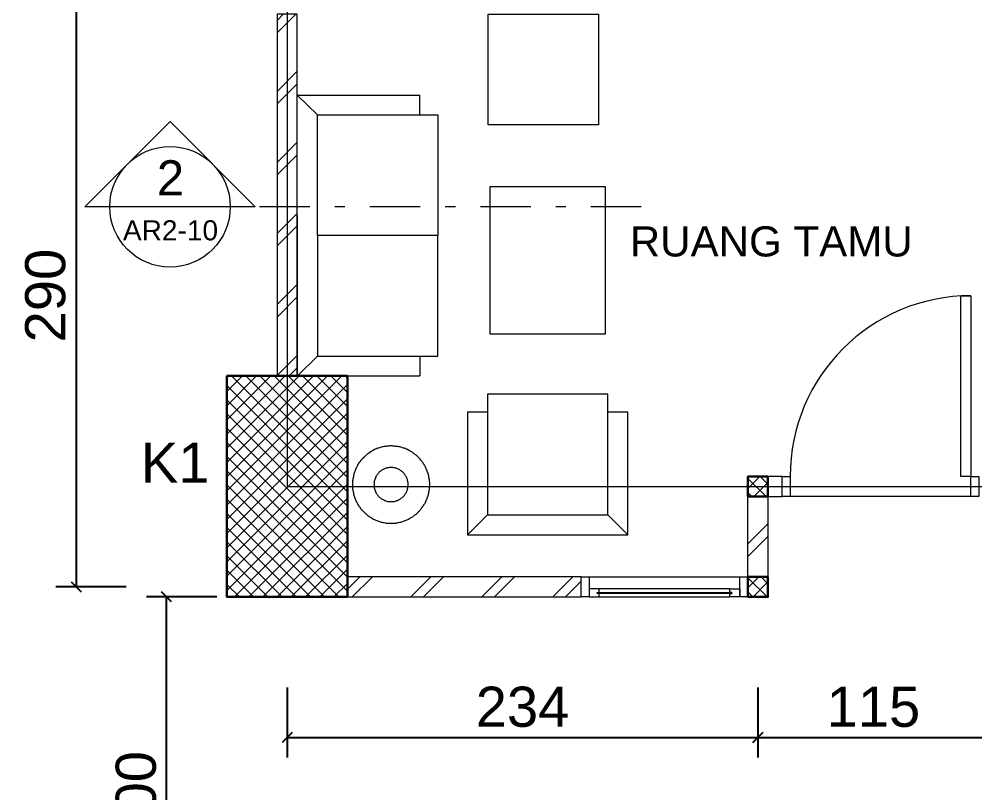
# Model space of a CAD drawing. Header units: millimetres. Extents: x -10 to 1564, y -8 to 383.
# Drawn here: x -9.48 to 0.03, y 57.4 to 65.1 of the extents above; entities that cross this region are included whole.
import ezdxf
from ezdxf.enums import TextEntityAlignment as Align

# ---------------------------------------------------------------- set-up
doc = ezdxf.new("R2010")
doc.units = ezdxf.units.MM
doc.header["$MEASUREMENT"] = 0
doc.linetypes.add('DASHDOT', pattern=[1, 0.5, -0.25, 0, -0.25])
doc.layers.get('0').update_dxf_attribs({"lineweight": 5})
for name, color, linetype, lineweight in [('ars', 11, 'Continuous', 0), ('ars @ 1', 11, 'Continuous', 0), ('FUR', 141, 'Continuous', 15), ('KOL', 1, 'Continuous', 30), ('KOLOM', 4, 'Continuous', 9), ('KUSEN', 6, 'Continuous', 15), ('LAN', 7, 'Continuous', 9), ('not', 7, 'Continuous', 20), ('tem', 5, 'Continuous', 20), ('U', 6, 'Continuous', 20)]:
    doc.layers.add(name, color=color, linetype=linetype, lineweight=lineweight)
doc.layers.add('AS', color=1, linetype='Continuous', lineweight=5, plot=False)
doc.styles.add('S', font='SIMPLEX', dxfattribs={"width": 1.1})
doc.styles.get("Standard").update_dxf_attribs({"font": 'arial.ttf'})
doc.dimstyles.new('SK-50', dxfattribs={"dimscale": 0, "dimtxt": 0.4, "dimasz": 0.1, "dimexe": 0.2, "dimexo": 0, "dimgap": 0.1, "dimtad": 1, "dimdec": 0, "dimlfac": 50, "dimzin": 0, "dimdsep": 46, "dimtxsty": 'Standard', "dimblk": 'OBLIQUE', "dimcen": 0.09, "dimclrd": 256, "dimclre": 256, "dimclrt": 256, "dimadec": 0, "dimazin": 0, "dimtfac": 1, "dimtdec": 0, "dimtofl": 0, "dimtmove": 0, "dimatfit": 3, "dimldrblk": 'OBLIQUE', "dimfxl": 0, "dimtolj": 1, "dimtzin": 0, "dimarcsym": 0})
pattern_1 = [(45, (0.07503, 59.34886), (-0.353553, 0.353553), []), (45, (0.20003, 59.34886), (-0.353553, 0.353553), [])]

# ---------------------------------------------------------------- blocks, each defined once
blk = doc.blocks.new('_Oblique')
at = {"color": 0, "linetype": 'ByBlock', "lineweight": -2}
blk.add_line((-0.5, -0.5), (0.5, 0.5), dxfattribs=at)
blk = doc.blocks.new('*D184')
at = {"layer": 'Defpoints', "color": 0}
for p in [(-2.1253, 58.4489), (0.1749, 58.4489), (0.1749, 57.9489)]:
    blk.add_point(p, dxfattribs=at)
at = {"layer": 'U', "lineweight": -2}
for p, q in [((-2.1253, 58.4489), (-2.1253, 57.7489)), ((0.1749, 58.4489), (0.1749, 57.7489)), ((-2.1253, 57.9489), (0.1749, 57.9489))]:
    blk.add_line(p, q, dxfattribs=at)
at = {"layer": 'U', "lineweight": -2, "xscale": 0.1, "yscale": 0.1, "zscale": 0.1, "rotation": 180}
blk.add_blockref('_Oblique', (-2.1253, 57.9489), dxfattribs=at)
at = {"layer": 'U', "lineweight": -2, "xscale": 0.1, "yscale": 0.1, "zscale": 0.1}
blk.add_blockref('_Oblique', (0.1749, 57.9489), dxfattribs=at)
at = {"layer": 'U', "insert": (-0.9752, 58.2531), "char_height": 0.4, "attachment_point": 5}
blk.add_mtext('\\A1;115', dxfattribs=at)
blk = doc.blocks.new('*D185')
at = {"layer": 'Defpoints', "color": 0}
for p in [(-6.813, 58.4489), (-2.1251, 58.4489), (-2.1251, 57.9489)]:
    blk.add_point(p, dxfattribs=at)
at = {"layer": 'U', "lineweight": -2}
for p, q in [((-6.813, 58.4489), (-6.813, 57.7489)), ((-2.1251, 58.4489), (-2.1251, 57.7489)), ((-6.813, 57.9489), (-2.1251, 57.9489))]:
    blk.add_line(p, q, dxfattribs=at)
at = {"layer": 'U', "lineweight": -2, "xscale": 0.1, "yscale": 0.1, "zscale": 0.1, "rotation": 180}
blk.add_blockref('_Oblique', (-6.813, 57.9489), dxfattribs=at)
at = {"layer": 'U', "lineweight": -2, "xscale": 0.1, "yscale": 0.1, "zscale": 0.1}
blk.add_blockref('_Oblique', (-2.1251, 57.9489), dxfattribs=at)
at = {"layer": 'U', "insert": (-4.469, 58.2532), "char_height": 0.4, "attachment_point": 5}
blk.add_mtext('\\A1;234', dxfattribs=at)
blk = doc.blocks.new('P-90')
at = {"layer": 'KUSEN'}
blk.add_lwpolyline([(374.6908, -21.5979), (374.7408, -21.5979), (374.7408, -22.4979), (374.6908, -22.4979)], close=True, dxfattribs=at)
at = {"layer": 'KUSEN', "lineweight": 9}
for points in [[(373.8008, -22.4979), (373.8408, -22.4979), (373.8408, -22.5979), (373.8008, -22.5979)], [(374.7408, -22.4979), (374.7808, -22.4979), (374.7808, -22.5979), (374.7408, -22.5979)]]:
    blk.add_lwpolyline(points, close=True, dxfattribs=at)
at = {"layer": 'KUSEN'}
blk.add_arc((374.7408, -22.4979), 0.9, 90, 180, dxfattribs=at)
blk = doc.blocks.new('K 10.10')
at = {"layer": 'ars'}
h = blk.add_hatch(dxfattribs=at)
h.set_pattern_fill('_USER', color=256, scale=0.05, angle=45, double=1, pattern_type=0)
h.set_pattern_definition([(45, (1560.78834, 1375.80689), (-0.03535534, 0.03535534), []), (135, (1560.78834, 1375.80689), (-0.03535534, -0.03535534), [])])
h.paths.add_polyline_path([(1560.5383, 1380.4069), (1560.6383, 1380.4069), (1560.6383, 1380.5069), (1560.5383, 1380.5069)])
at = {"layer": 'KOL'}
blk.add_lwpolyline([(1560.5383, 1380.4069), (1560.6383, 1380.4069), (1560.6383, 1380.5069), (1560.5383, 1380.5069)], close=True, dxfattribs=at)
blk = doc.blocks.new('*D192')
at = {"layer": 'Defpoints', "color": 0}
for p in [(-8.4149, 65.2489), (-8.9149, 59.4489), (-8.4149, 59.4489)]:
    blk.add_point(p, dxfattribs=at)
at = {"layer": 'U', "lineweight": -2}
for p, q in [((-8.4149, 65.2489), (-9.1149, 65.2489)), ((-8.9149, 65.2489), (-8.9149, 59.4489)), ((-8.4149, 59.4489), (-9.1149, 59.4489))]:
    blk.add_line(p, q, dxfattribs=at)
at = {"layer": 'U', "lineweight": -2, "xscale": 0.1, "yscale": 0.1, "zscale": 0.1}
for p, rotation in [((-8.9149, 65.2489), 90), ((-8.9149, 59.4489), 270)]:
    blk.add_blockref('_Oblique', p, dxfattribs=dict(at, rotation=rotation))
at = {"layer": 'U', "insert": (-9.2192, 62.3489), "char_height": 0.4, "attachment_point": 5, "rotation": 90}
blk.add_mtext('\\A1;290', dxfattribs=at)
blk = doc.blocks.new('Npa')
for p, q in [((-0.8485, 0), (0, 0.8485)), ((0.8485, 0), (0, 0.8485)), ((0.8485, 0), (-0.8485, 0))]:
    blk.add_line(p, q)
blk.add_circle((0, 0), 0.6)
at = {"color": 5, "style": 'S', "width": 0.75, "flags": 4}
blk.add_attdef('NO', text='', height=0.3, dxfattribs=at).set_placement((0.0048, 0.1129), align=Align.CENTER)
at = {"style": 'S', "width": 0.75, "flags": 4}
blk.add_attdef('NOLBR', text='', height=0.2, dxfattribs=at).set_placement((0.0048, -0.3342), align=Align.CENTER)
blk = doc.blocks.new('k1')
at = {"layer": 'ars'}
h = blk.add_hatch(dxfattribs=at)
h.set_pattern_fill('_USER', color=256, scale=0.05, angle=45, double=1, pattern_type=0)
h.set_pattern_definition([(45, (-0.05, -5.15), (-0.03535534, 0.03535534), []), (135, (-0.05, -5.15), (-0.03535534, -0.03535534), [])])
h.paths.add_polyline_path([(-0.3, -0.55), (0.3, -0.55), (0.3, 0.55), (-0.3, 0.55)])
at = {"layer": 'KOL'}
blk.add_lwpolyline([(-0.3, -0.55), (0.3, -0.55), (0.3, 0.55), (-0.3, 0.55)], close=True, dxfattribs=at)
blk = doc.blocks.new('*D205')
at = {"layer": 'Defpoints', "color": 0}
for p in [(-8.013, 59.3489), (-7.513, 59.3489), (-7.513, 55.3489)]:
    blk.add_point(p, dxfattribs=at)
at = {"layer": 'U', "lineweight": -2}
for p, q in [((-7.513, 59.3489), (-8.213, 59.3489)), ((-8.013, 55.3489), (-8.013, 59.3489)), ((-7.513, 55.3489), (-8.213, 55.3489))]:
    blk.add_line(p, q, dxfattribs=at)
at = {"layer": 'U', "lineweight": -2, "xscale": 0.1, "yscale": 0.1, "zscale": 0.1}
for p, rotation in [((-8.013, 59.3489), 90), ((-8.013, 55.3489), 270)]:
    blk.add_blockref('_Oblique', p, dxfattribs=dict(at, rotation=rotation))
at = {"layer": 'U', "insert": (-8.3172, 57.3489), "char_height": 0.4, "attachment_point": 5, "rotation": 90}
blk.add_mtext('\\A1;200', dxfattribs=at)
blk = doc.blocks.new('T. J2')
for p, q in [((0.2877, 0.1), (0.2877, 0.0825)), ((0.2877, 0.0775), (0.2877, 0.06))]:
    blk.add_line(p, q)
at = {"layer": 'KUSEN'}
blk.add_line((-0.4123, 0), (0.3377, 0), dxfattribs=at)
for points in [[(-0.4523, 0), (-0.4123, 0), (-0.4123, 0.1), (-0.4523, 0.1)], [(0.3377, 0), (0.3777, 0), (0.3777, 0.1), (0.3377, 0.1)], [(0.3377, 0), (0.3777, 0), (0.3777, 0.1), (0.3377, 0.1)]]:
    blk.add_lwpolyline(points, close=True, dxfattribs=at)
for points in [[(-0.3623, 0.0775), (-0.3623, 0.06), (-0.4123, 0.06), (-0.4123, 0.1), (-0.3623, 0.1), (-0.3623, 0.0825), (-0.3723, 0.0825), (-0.3723, 0.0775), (-0.3623, 0.0775)], [(-0.3623, 0.1), (0.2877, 0.1)], [(0.2877, 0.0775), (0.2877, 0.06), (0.3377, 0.06), (0.3377, 0.1), (0.2877, 0.1), (0.2877, 0.0825), (0.2977, 0.0825), (0.2977, 0.0775), (0.2877, 0.0775)], [(0.2877, 0.06), (-0.3623, 0.06)]]:
    blk.add_lwpolyline(points, dxfattribs=at)
at = {"layer": 'KUSEN', "color": 141}
blk.add_lwpolyline([(-0.3723, 0.0775), (0.2977, 0.0775), (0.2977, 0.0825), (-0.3723, 0.0825)], close=True, dxfattribs=at)

msp = doc.modelspace()

# ---------------------------------------------------------------- hatches: boundary and pattern name
at = {"layer": 'ars'}
h = msp.add_hatch(dxfattribs=at)
h.set_pattern_fill('TEMBOK', color=256, scale=0.5, style=0, double=1)
h.set_pattern_definition(pattern_1)
h.paths.add_polyline_path([(-2.2253, 59.5489), (-2.2255, 60.3479), (-2.0255, 60.3479), (-2.0253, 59.5489)])
h = msp.add_hatch(dxfattribs=at)
h.set_pattern_fill('TEMBOK', color=256, scale=0.5, style=0, double=1)
h.set_pattern_definition(pattern_1)
h.paths.add_polyline_path([(-6.213, 59.3489), (-3.8853, 59.3489), (-3.8853, 59.5489), (-6.213, 59.5489)])
at = {"layer": 'ars @ 1'}
h = msp.add_hatch(dxfattribs=at)
h.set_pattern_fill('TEMBOK', color=256, scale=0.5, style=0, double=1)
h.set_pattern_definition([(45, (0.07565, 59.34886), (-0.353553, 0.353553), []), (45, (0.20065, 59.34886), (-0.353553, 0.353553), [])])
h.paths.add_polyline_path([(-6.7123, 61.5489), (-6.9123, 61.5489), (-6.9123, 65.1489), (-6.7123, 65.1489)])

# ---------------------------------------------------------------- linework, layer by layer
at = {"layer": 'AS'}
for p, q in [((-6.813, 70.4498), (-6.813, 60.4498)), ((-6.813, 60.4498), (5.587, 60.4498))]:
    msp.add_line(p, q, dxfattribs=at)
at = {"layer": 'FUR', "linetype": 'Continuous'}
for points in [[(-3.713, 65.1489), (-3.713, 64.0496), (-4.8122, 64.0496), (-4.8122, 65.1489), (-3.713, 65.1489)], [(-6.713, 62.7474), (-6.713, 64.3455), (-5.4902, 64.3455)], [(-6.512, 64.1469), (-6.713, 64.3455)], [(-5.4902, 64.1469), (-5.4902, 64.3455)], [(-5.311, 64.1469), (-5.311, 62.946), (-6.512, 62.946), (-6.512, 64.1469), (-5.311, 64.1469)], [(-3.6476, 61.9663), (-4.7904, 61.9663), (-4.7904, 63.436), (-3.6476, 63.436), (-3.6476, 61.9663)], [(-6.713, 63.1469), (-6.713, 61.5489), (-5.4902, 61.5489)], [(-5.311, 61.7474), (-5.311, 62.946), (-6.512, 62.946), (-6.512, 61.7474), (-5.311, 61.7474)], [(-6.512, 61.745), (-6.713, 61.5464)], [(-5.4902, 61.7474), (-5.4902, 61.5489)], [(-3.621, 61.3682), (-4.8195, 61.3682), (-4.8195, 60.1673), (-3.621, 60.1673), (-3.621, 61.3682)], [(-5.018, 61.1915), (-5.018, 59.9687), (-3.42, 59.9687), (-3.42, 61.1915)], [(-5.018, 61.1915), (-4.8195, 61.1915)], [(-3.621, 61.1915), (-3.42, 61.1915)], [(-5.7783, 60.0825), (-5.7687, 60.0825), (-5.759, 60.0825), (-5.7493, 60.0849), (-5.7396, 60.0849), (-5.7299, 60.0849), (-5.7202, 60.0874), (-5.7105, 60.0898), (-5.7009, 60.0898), (-5.6912, 60.0922), (-5.6815, 60.0946), (-5.6718, 60.097), (-5.6645, 60.0995), (-5.6549, 60.1019), (-5.6452, 60.1067), (-5.6379, 60.1091), (-5.6282, 60.114), (-5.621, 60.1164), (-5.6113, 60.1213), (-5.604, 60.1237), (-5.5943, 60.1285), (-5.5871, 60.1334), (-5.5798, 60.1382), (-5.5701, 60.143), (-5.5628, 60.1479), (-5.5556, 60.1527), (-5.5483, 60.16), (-5.5411, 60.1648), (-5.5338, 60.1697), (-5.5265, 60.1769), (-5.5193, 60.1818), (-5.512, 60.1891), (-5.5072, 60.1963), (-5.4999, 60.2012), (-5.4926, 60.2084), (-5.4878, 60.2157), (-5.4805, 60.223), (-5.4757, 60.2302), (-5.4708, 60.2375), (-5.4636, 60.2447), (-5.4587, 60.252), (-5.4539, 60.2593), (-5.449, 60.269), (-5.4442, 60.2762), (-5.4394, 60.2835), (-5.4369, 60.2932), (-5.4321, 60.3004), (-5.4272, 60.3101), (-5.4248, 60.3174), (-5.42, 60.3271), (-5.4176, 60.3343), (-5.4151, 60.344), (-5.4103, 60.3537), (-5.4079, 60.361), (-5.4055, 60.3707), (-5.403, 60.3803), (-5.4006, 60.39), (-5.4006, 60.3997), (-5.3982, 60.4094), (-5.3958, 60.4191), (-5.3958, 60.4288), (-5.3958, 60.4384), (-5.3934, 60.4481), (-5.3934, 60.4578), (-5.3934, 60.4675), (-5.3934, 60.4772), (-5.3934, 60.4869), (-5.3958, 60.4966), (-5.3958, 60.5062), (-5.3958, 60.5159), (-5.3982, 60.5256), (-5.4006, 60.5353), (-5.4006, 60.545), (-5.403, 60.5547), (-5.4055, 60.5644), (-5.4079, 60.5716), (-5.4103, 60.5813), (-5.4151, 60.591), (-5.4176, 60.5983), (-5.42, 60.6079), (-5.4248, 60.6176), (-5.4272, 60.6249), (-5.4321, 60.6346), (-5.4369, 60.6418), (-5.4394, 60.6515), (-5.4442, 60.6588), (-5.449, 60.666), (-5.4539, 60.6733), (-5.4587, 60.683), (-5.4636, 60.6903), (-5.4708, 60.6975), (-5.4757, 60.7048), (-5.4805, 60.7121), (-5.4878, 60.7193), (-5.4926, 60.7266), (-5.4999, 60.7314), (-5.5072, 60.7387), (-5.512, 60.746), (-5.5193, 60.7508), (-5.5265, 60.7581), (-5.5338, 60.7629), (-5.5411, 60.7702), (-5.5483, 60.775), (-5.5556, 60.7799), (-5.5628, 60.7847), (-5.5701, 60.792), (-5.5798, 60.7968), (-5.5871, 60.8016), (-5.5943, 60.8041), (-5.604, 60.8089), (-5.6113, 60.8137), (-5.621, 60.8186), (-5.6282, 60.821), (-5.6379, 60.8259), (-5.6452, 60.8283), (-5.6549, 60.8307), (-5.6645, 60.8331), (-5.6718, 60.838), (-5.6815, 60.8404), (-5.6912, 60.8428), (-5.7009, 60.8428), (-5.7105, 60.8452), (-5.7202, 60.8476), (-5.7299, 60.8476), (-5.7396, 60.8501), (-5.7493, 60.8501), (-5.759, 60.8501), (-5.7687, 60.8525), (-5.7783, 60.8525), (-5.788, 60.8525), (-5.7977, 60.8501), (-5.8074, 60.8501), (-5.8171, 60.8501), (-5.8268, 60.8476), (-5.8365, 60.8476), (-5.8461, 60.8452), (-5.8558, 60.8428), (-5.8655, 60.8428), (-5.8752, 60.8404), (-5.8825, 60.838), (-5.8921, 60.8331), (-5.9018, 60.8307), (-5.9115, 60.8283), (-5.9188, 60.8259), (-5.9285, 60.821), (-5.9357, 60.8186), (-5.9454, 60.8137), (-5.9527, 60.8089), (-5.9624, 60.8041), (-5.9696, 60.8016), (-5.9769, 60.7968), (-5.9866, 60.792), (-5.9938, 60.7847), (-6.0011, 60.7799), (-6.0084, 60.775), (-6.0156, 60.7702), (-6.0229, 60.7629), (-6.0302, 60.7581), (-6.0374, 60.7508), (-6.0423, 60.746), (-6.0495, 60.7387), (-6.0568, 60.7314), (-6.0616, 60.7266), (-6.0689, 60.7193), (-6.0737, 60.7121), (-6.081, 60.7048), (-6.0858, 60.6975), (-6.0907, 60.6903), (-6.098, 60.683), (-6.1028, 60.6733), (-6.1076, 60.666), (-6.1125, 60.6588), (-6.1173, 60.6515), (-6.1197, 60.6418), (-6.1246, 60.6346), (-6.1294, 60.6249), (-6.1318, 60.6176), (-6.1367, 60.6079), (-6.1391, 60.5983), (-6.1415, 60.591), (-6.1464, 60.5813), (-6.1488, 60.5716), (-6.1512, 60.5644), (-6.1536, 60.5547), (-6.1536, 60.545), (-6.1561, 60.5353), (-6.1585, 60.5256), (-6.1585, 60.5159), (-6.1609, 60.5062), (-6.1609, 60.4966), (-6.1633, 60.4869), (-6.1633, 60.4772), (-6.1633, 60.4675), (-6.1633, 60.4578), (-6.1633, 60.4481), (-6.1609, 60.4384), (-6.1609, 60.4288), (-6.1585, 60.4191), (-6.1585, 60.4094), (-6.1561, 60.3997), (-6.1536, 60.39), (-6.1536, 60.3803), (-6.1512, 60.3707), (-6.1488, 60.361), (-6.1464, 60.3537), (-6.1415, 60.344), (-6.1391, 60.3343), (-6.1367, 60.3271), (-6.1318, 60.3174), (-6.1294, 60.3101), (-6.1246, 60.3004), (-6.1197, 60.2932), (-6.1173, 60.2835), (-6.1125, 60.2762), (-6.1076, 60.269), (-6.1028, 60.2593), (-6.098, 60.252), (-6.0907, 60.2447), (-6.0858, 60.2375), (-6.081, 60.2302), (-6.0737, 60.223), (-6.0689, 60.2157), (-6.0616, 60.2084), (-6.0568, 60.2012), (-6.0495, 60.1963), (-6.0423, 60.1891), (-6.0374, 60.1818), (-6.0302, 60.1769), (-6.0229, 60.1697), (-6.0156, 60.1648), (-6.0084, 60.16), (-6.0011, 60.1527), (-5.9938, 60.1479), (-5.9866, 60.143), (-5.9769, 60.1382), (-5.9696, 60.1334), (-5.9624, 60.1285), (-5.9527, 60.1237), (-5.9454, 60.1213), (-5.9357, 60.1164), (-5.9285, 60.114), (-5.9188, 60.1091), (-5.9115, 60.1067), (-5.9018, 60.1019), (-5.8921, 60.0995), (-5.8825, 60.097), (-5.8752, 60.0946), (-5.8655, 60.0922), (-5.8558, 60.0898), (-5.8461, 60.0898), (-5.8365, 60.0874), (-5.8268, 60.0849), (-5.8171, 60.0849), (-5.8074, 60.0849), (-5.7977, 60.0825), (-5.788, 60.0825), (-5.7783, 60.0825)], [(-5.7783, 60.298), (-5.7687, 60.298), (-5.7614, 60.298), (-5.7517, 60.298), (-5.7444, 60.3004), (-5.7348, 60.3029), (-5.7275, 60.3053), (-5.7202, 60.3077), (-5.713, 60.3101), (-5.7057, 60.315), (-5.696, 60.3174), (-5.6912, 60.3222), (-5.6839, 60.3271), (-5.6766, 60.3319), (-5.6694, 60.3368), (-5.6645, 60.3416), (-5.6573, 60.3464), (-5.6524, 60.3537), (-5.6476, 60.3585), (-5.6427, 60.3658), (-5.6379, 60.3731), (-5.6331, 60.3779), (-5.6282, 60.3852), (-5.6258, 60.3924), (-5.621, 60.4021), (-5.6185, 60.4094), (-5.6161, 60.4167), (-5.6137, 60.4239), (-5.6113, 60.4336), (-5.6113, 60.4409), (-5.6088, 60.4506), (-5.6088, 60.4578), (-5.6088, 60.4675), (-5.6088, 60.4748), (-5.6088, 60.4845), (-5.6113, 60.4941), (-5.6113, 60.5014), (-5.6137, 60.5087), (-5.6161, 60.5183), (-5.6185, 60.5256), (-5.621, 60.5329), (-5.6258, 60.5401), (-5.6282, 60.5474), (-5.6331, 60.5547), (-5.6379, 60.5619), (-5.6427, 60.5692), (-5.6476, 60.574), (-5.6524, 60.5813), (-5.6573, 60.5861), (-5.6645, 60.5934), (-5.6694, 60.5983), (-5.6766, 60.6031), (-5.6839, 60.6079), (-5.6912, 60.6128), (-5.696, 60.6176), (-5.7057, 60.62), (-5.713, 60.6249), (-5.7202, 60.6273), (-5.7275, 60.6297), (-5.7348, 60.6322), (-5.7444, 60.6346), (-5.7517, 60.6346), (-5.7614, 60.637), (-5.7687, 60.637), (-5.7783, 60.637), (-5.788, 60.637), (-5.7953, 60.637), (-5.805, 60.6346), (-5.8122, 60.6346), (-5.8219, 60.6322), (-5.8292, 60.6297), (-5.8365, 60.6273), (-5.8437, 60.6249), (-5.851, 60.62), (-5.8582, 60.6176), (-5.8655, 60.6128), (-5.8728, 60.6079), (-5.88, 60.6031), (-5.8873, 60.5983), (-5.8921, 60.5934), (-5.8994, 60.5861), (-5.9042, 60.5813), (-5.9091, 60.574), (-5.9139, 60.5692), (-5.9188, 60.5619), (-5.9236, 60.5547), (-5.9285, 60.5474), (-5.9309, 60.5401), (-5.9357, 60.5329), (-5.9381, 60.5256), (-5.9406, 60.5183), (-5.943, 60.5087), (-5.9454, 60.5014), (-5.9454, 60.4941), (-5.9478, 60.4845), (-5.9478, 60.4748), (-5.9478, 60.4675), (-5.9478, 60.4578), (-5.9478, 60.4506), (-5.9454, 60.4409), (-5.9454, 60.4336), (-5.943, 60.4239), (-5.9406, 60.4167), (-5.9381, 60.4094), (-5.9357, 60.4021), (-5.9309, 60.3924), (-5.9285, 60.3852), (-5.9236, 60.3779), (-5.9188, 60.3731), (-5.9139, 60.3658), (-5.9091, 60.3585), (-5.9042, 60.3537), (-5.8994, 60.3464), (-5.8921, 60.3416), (-5.8873, 60.3368), (-5.88, 60.3319), (-5.8728, 60.3271), (-5.8655, 60.3222), (-5.8582, 60.3174), (-5.851, 60.315), (-5.8437, 60.3101), (-5.8365, 60.3077), (-5.8292, 60.3053), (-5.8219, 60.3029), (-5.8122, 60.3004), (-5.805, 60.298), (-5.7953, 60.298), (-5.788, 60.298), (-5.7783, 60.298)], [(-4.8195, 60.1673), (-5.018, 59.9687)], [(-3.621, 60.1673), (-3.42, 59.9687)]]:
    msp.add_lwpolyline(points, dxfattribs=at)
at = {"layer": 'KOLOM'}
for points in [[(-2.0253, 60.5479), (-2.0253, 60.3479), (-2.225, 60.3479), (-2.225, 60.5479)], [(-2.0253, 59.5489), (-2.0253, 59.3489), (-2.225, 59.3489), (-2.225, 59.5489)]]:
    msp.add_lwpolyline(points, close=True, dxfattribs=at)
at = {"layer": 'LAN'}
msp.add_line((-0.005, 60.3479), (-1.805, 60.3479), dxfattribs=at)
at = {"layer": 'not', "linetype": 'DASHDOT'}
msp.add_line((-3.288, 63.2329), (-7.1305, 63.2329), dxfattribs=at)
at = {"layer": 'tem'}
for points in [[(-6.913, 61.5489), (-6.713, 61.5489), (-6.713, 65.1489), (-6.913, 65.1489)], [(-2.0253, 60.3479), (-1.885, 60.3479), (-1.885, 60.5479), (-2.0253, 60.5479)], [(-2.2253, 59.5489), (-2.2255, 60.3479), (-2.0255, 60.3479), (-2.0253, 59.5489)], [(-6.213, 59.3489), (-3.8853, 59.3489), (-3.8853, 59.5489), (-6.213, 59.5489)]]:
    msp.add_lwpolyline(points, close=True, dxfattribs=at)

# ---------------------------------------------------------------- block references
at = {"layer": 'KOL', "xscale": -2, "yscale": 2, "zscale": 2, "rotation": 180}
msp.add_blockref('k1', (-6.813, 60.4489), dxfattribs=at)
at = {"layer": 'KOLOM', "extrusion": (0, 0, -1), "xscale": -2, "yscale": 2, "zscale": -2, "rotation": 180}
for p in [(-3119.0514, 2821.3617), (-3119.0514, 2820.3626)]:
    msp.add_blockref('K 10.10', p, dxfattribs=at)
at = {"layer": 'KUSEN', "xscale": 2, "yscale": 2, "zscale": 2}
msp.add_blockref('P-90', (-749.4865, 105.5436), dxfattribs=at)
at = {"layer": 'KUSEN', "xscale": -2, "yscale": 2, "zscale": 2, "rotation": 180}
msp.add_blockref('T. J2', (-2.9807, 59.5489), dxfattribs=at)
at = {"layer": 'not'}
ref = msp.add_blockref('Npa', (-7.9791, 63.2329), dxfattribs=at)
ref.add_attrib('NO', '2', dxfattribs={"layer": '0', "height": 0.35, "flags": 4}).set_placement((-7.9743, 63.3458), align=Align.CENTER)
ref.add_attrib('NOLBR', 'AR2-10', dxfattribs={"layer": '0', "height": 0.2, "flags": 4}).set_placement((-7.9743, 62.8987), align=Align.CENTER)

# ---------------------------------------------------------------- texts
at = {"layer": 'not', "attachment_point": 1}
for s, width, insert, char_height in [('\\pi0.044819;RUANG TAMU', 2.840184, (-3.446, 63.0384), 0.3), ('\\pi0.1037;K1', 0.747376, (-8.3728, 60.8862), 0.4)]:
    msp.add_mtext_dynamic_manual_height_columns(s, width=width, gutter_width=1, heights=[0], dxfattribs=dict(at, insert=insert, char_height=char_height))

# ---------------------------------------------------------------- dimensions: what is measured, and where the dimension line sits
at = {"layer": 'U'}
for base, p1, p2, angle, picture, middle in [((-8.9149, 59.4489), (-8.4149, 65.2489), (-8.4149, 59.4489), 270, '*D192', (-8.9149, 62.3489)), ((-8.013, 59.3489), (-7.513, 55.3489), (-7.513, 59.3489), 90, '*D205', (-8.013, 57.3489))]:
    dim = msp.add_linear_dim(base=base, p1=p1, p2=p2, angle=angle, dimstyle='SK-50', override={"dimscale": 1}, dxfattribs=at)
    dim.commit()
    dim.dimension.update_dxf_attribs({"geometry": picture, "text_midpoint": middle, "dimtype": 160})
for base, p1, p2, picture, middle in [((-2.1251, 57.9489), (-6.813, 58.4489), (-2.1251, 58.4489), '*D185', (-4.469, 57.9489)), ((0.1749, 57.9489), (-2.1253, 58.4489), (0.1749, 58.4489), '*D184', (-0.9752, 57.9489))]:
    dim = msp.add_linear_dim(base=base, p1=p1, p2=p2, dimstyle='SK-50', override={"dimscale": 1}, dxfattribs=at)
    dim.commit()
    dim.dimension.update_dxf_attribs({"geometry": picture, "text_midpoint": middle, "dimtype": 160})

doc.saveas('drawing.dxf')
